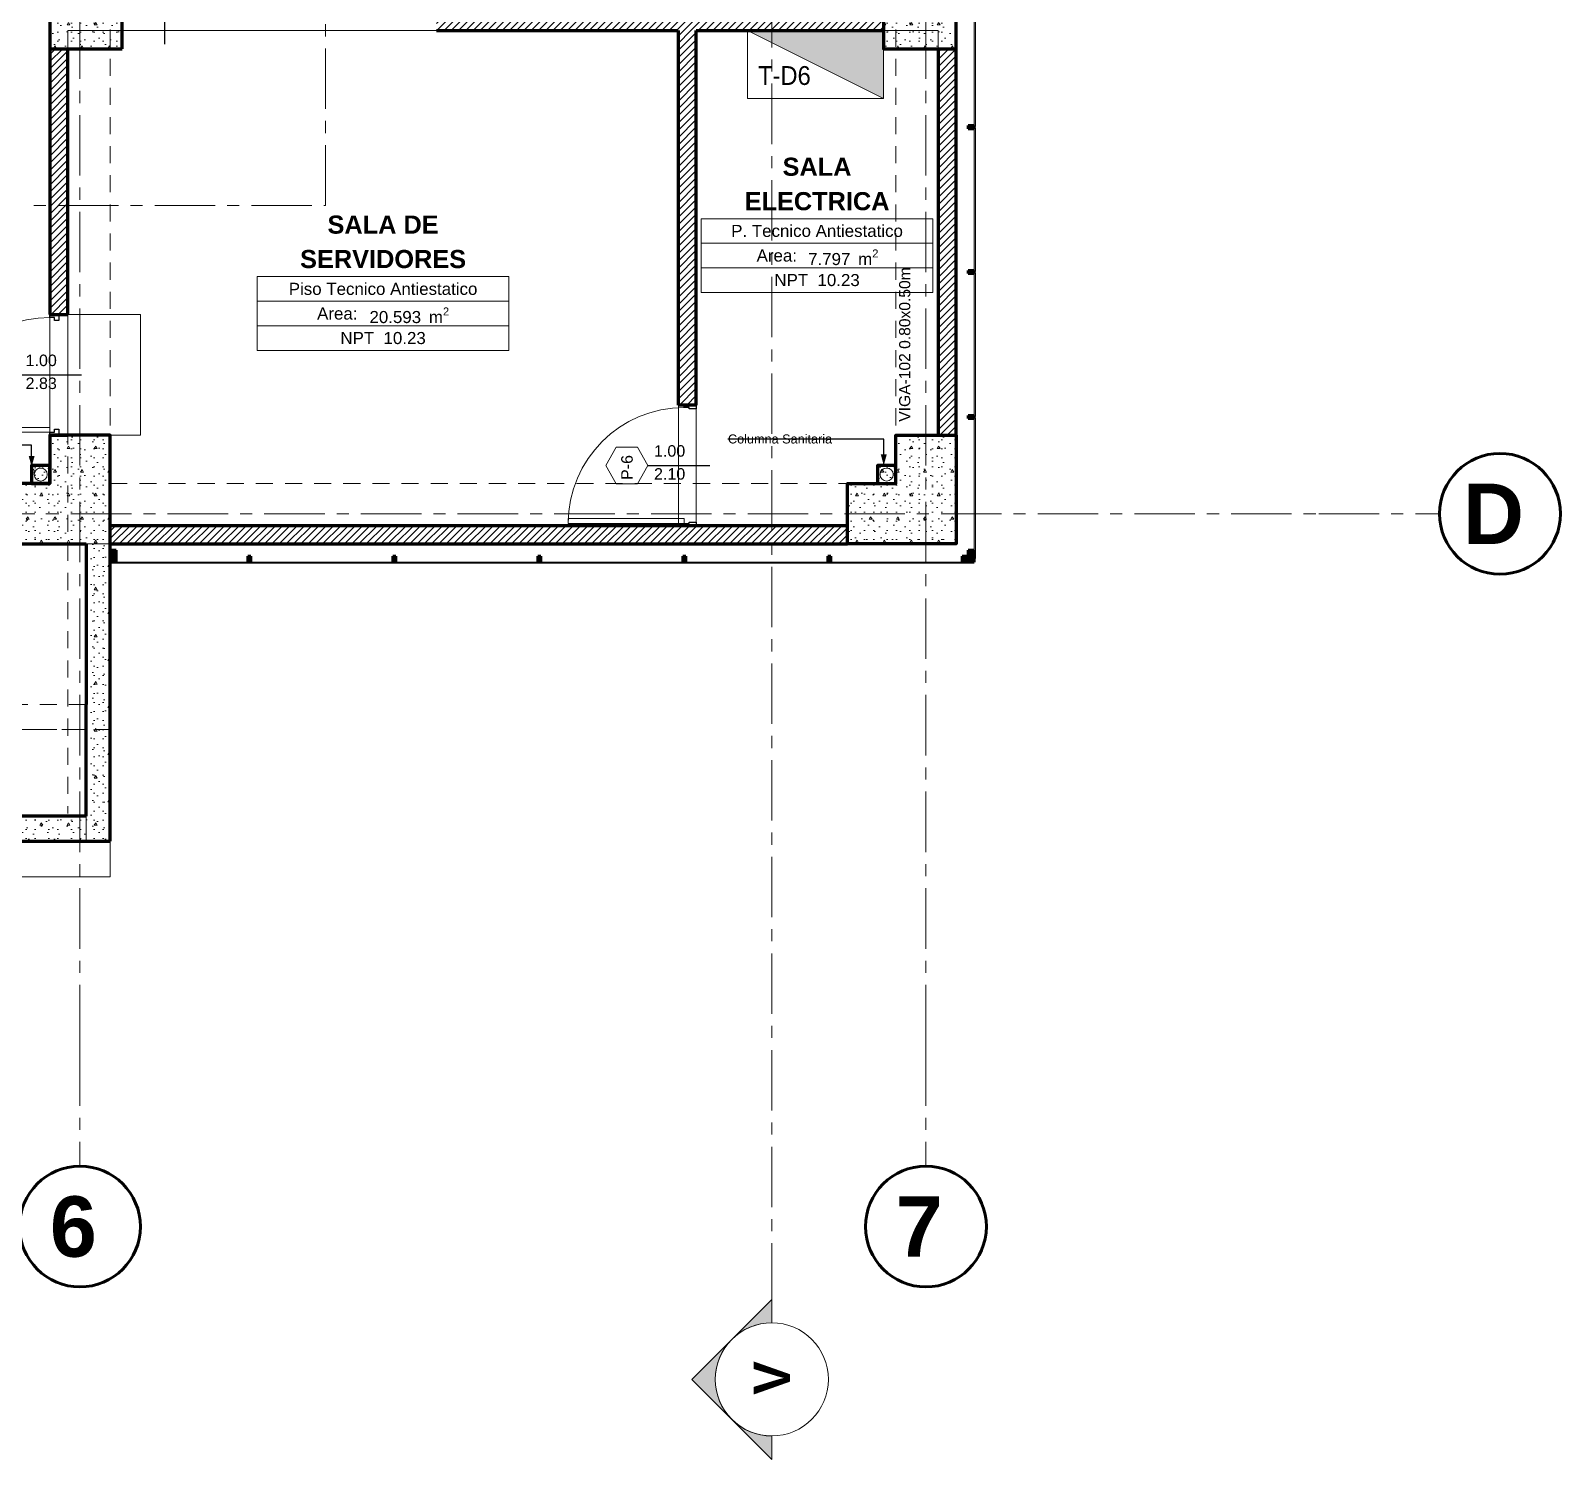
# Model space of a CAD drawing. Header units: inches. Extents: x -38 to 5698, y -33 to 92.
# Drawn here: x 228.91 to 241.57, y -0.38 to 11.45 of the extents above; entities that cross this region are included whole.
import ezdxf

# ---------------------------------------------------------------- set-up
doc = ezdxf.new("R2010")
doc.units = ezdxf.units.IN
doc.header["$MEASUREMENT"] = 0
doc.set_wipeout_variables(frame=1)
for name, pattern in [('Hidden Line', [0.195611, 0.141111, -0.0545]), ('Línea Oculta', [0.195611, 0.141111, -0.0545]), ('Punto & Raya', [0.65, 0.5, -0.075, 0, -0.075]), ('Rayas', [0.282222, 0.141111, -0.141111]), ('Wipeout_Contour', [1, 0, -1])]:
    doc.linetypes.add(name, pattern=pattern)
for name, color, linetype in [('02 _ ARQ _ ALB _ Ejes Generales', 7, 'Continuous'), ('02 _ ARQ _ ZON _ Espacio.3D', 7, 'Continuous'), ('08 _ STR _ EXT _ 06 Columnas', 7, 'Continuous'), ('08 _ STR _ EXT _ 07 Losa Aligerada', 7, 'Continuous'), ('08 _ STR _ EXT _ 08 Placas Inclinadas', 7, 'Continuous'), ('08 _ STR _ EXT _ 09 Vigas', 7, 'Continuous'), ('Acabado - Muros', 7, 'Continuous'), ('Dibujo 2D - General', 7, 'Continuous'), ('Estructura - 04 MURO', 253, 'Continuous'), ('Estructura - Carga', 7, 'Continuous'), ('Marcador - Secciones', 251, 'Continuous'), ('MEP - HVAC', 7, 'Continuous'), ('Notas - Etiquetas', 251, 'Continuous')]:
    doc.layers.add(name, color=color, linetype=linetype)
doc.layers.add('sub tablero de distribucion', color=184, linetype='Continuous', lineweight=9)
doc.layers.add('textos', color=7, linetype='Continuous', lineweight=5)
doc.styles.add('Estilo_Generado_1', font='swisseb.ttf')
doc.styles.add('Estilo_Generado_4', font='swisse.ttf')
doc.styles.add('Estilo_Generado_7', font='swisse.ttf')
doc.styles.add('SWISS', font='swisse.ttf')
doc.dimstyles.new('Estilo_Generado__8', dxfattribs={"dimtxt": 0.18, "dimasz": 0.0912, "dimexe": 0.18, "dimexo": 0.0625, "dimgap": 0, "dimtad": 0, "dimtih": 1, "dimtoh": 1, "dimdec": 4, "dimzin": 0, "dimdsep": 46, "dimcen": 0.09, "dimadec": 0, "dimazin": 0, "dimtfac": 1, "dimtdec": 4, "dimtmove": 0, "dimatfit": 3, "dimldrblk": 'ARROWHEAD_5', "dimfxl": 1, "dimtolj": 1, "dimtzin": 0, "dimarcsym": 0})
pattern_1 = [(0, (185.00002, 3e-09), (0, 0.3897114), [0.024375, -0.200625]), (0, (185.11252, 0.19486), (0, 0.3897114), [0.024375, -0.200625]), (60, (185.00002, 3e-09), (-0.3375, 0.1948557), [0.024375, -0.200625]), (60, (185.22502, 3e-09), (-0.3375, 0.1948557), [0.024375, -0.200625]), (120, (185.0244, 3e-09), (0.3375, 0.1948557), [0.024375, -0.200625]), (120, (185.2494, 3e-09), (0.3375, 0.1948557), [0.024375, -0.200625]), (0, (185.00002, 0.0375), (0, 0.075), [0, -0.075, 0, -0.1125]), (45, (185.03752, 0.0375), (-0.05303301, 0.05303301), [0, -0.05625, 0, -0.09375])]
pattern_2 = [(45, (185.000023, 3e-09), (-0.030052038, 0.030052038), [])]
pattern_3 = [(0, (185.00002, 3e-09), (0, 0.3117692), [0.03, -0.15]), (0, (185.09002, 0.1559), (0, 0.3117692), [0.03, -0.15]), (60, (185.00002, 3e-09), (-0.27, 0.1558846), [0.03, -0.15]), (60, (185.18002, 3e-09), (-0.27, 0.1558846), [0.03, -0.15]), (120, (185.03002, 3e-09), (0.27, 0.1558846), [0.03, -0.15]), (120, (185.21002, 3e-09), (0.27, 0.1558846), [0.03, -0.15]), (0, (185.000023, 0.03), (0, 0.06), [0, -0.06, 0, -0.09]), (45, (185.030023, 0.03), (-0.04242641, 0.04242641), [0, -0.045, 0, -0.075])]

# ---------------------------------------------------------------- blocks, each defined once
blk = doc.blocks.new('ARROWHEAD_5')
at = {"linetype": 'Continuous', "lineweight": 0}
blk.add_hatch(color=0, dxfattribs=at).paths.add_polyline_path([(-1, 0.2679), (0, 0), (-1, -0.2679)])
at = {"color": 0, "linetype": 'Continuous', "lineweight": 0}
blk.add_line((0, 0), (-1, 0), dxfattribs=at)
blk = doc.blocks.new('TD')
blk.add_hatch(color=256).paths.add_polyline_path([(-0.65, 0.35), (-0.65, 0.05), (-0.05, 0.05)])
blk.add_line((-0.65, 0.35), (-0.05, 0.05))
blk.add_lwpolyline([(-0.65, 0.05), (-0.05, 0.05), (-0.05, 0.35), (-0.65, 0.35)], close=True)

msp = doc.modelspace()

# ---------------------------------------------------------------- hatches: boundary and pattern name
at = {"layer": '08 _ STR _ EXT _ 08 Placas Inclinadas', "linetype": 'Continuous', "lineweight": 9}
h = msp.add_hatch(dxfattribs=at)
h.set_pattern_fill('HORMIGÓN_EN_MASA_0002', style=0, pattern_type=2)
h.set_pattern_definition(pattern_1)
h.paths.add_polyline_path([(229.37, 5.871), (229.5, 4.946), (229.57, 4.946), (229.57, 7.2), (229.37, 7.2)])
h = msp.add_hatch(dxfattribs=at)
h.set_pattern_fill('HORMIGÓN_EN_MASA_0002', style=0, pattern_type=2)
h.set_pattern_definition(pattern_1)
h.paths.add_polyline_path([(229.399, 5.664), (229.37, 5.871), (229.37, 5.664)])
h = msp.add_hatch(dxfattribs=at)
h.set_pattern_fill('HORMIGÓN_EN_MASA_0002', style=0, pattern_type=2)
h.set_pattern_definition(pattern_1)
h.paths.add_polyline_path([(229.37, 4.946), (229.5, 4.946), (229.399, 5.664), (229.37, 5.664)])
at = {"layer": 'Acabado - Muros', "linetype": 'Continuous', "lineweight": 9}
for points in [[(236.73, 10.655), (236.73, 11.57), (236.72, 11.57), (236.72, 10.655)], [(236.73, 9.455), (236.73, 10.645), (236.72, 10.645), (236.72, 9.455)], [(236.73, 8.255), (236.73, 9.445), (236.72, 9.445), (236.72, 8.255)], [(236.73, 7.08), (236.73, 8.245), (236.72, 8.245), (236.72, 7.08)], [(229.6, 7.04), (230.715, 7.04), (230.715, 7.05), (229.6, 7.05)], [(230.725, 7.04), (231.915, 7.04), (231.915, 7.05), (230.725, 7.05)], [(231.925, 7.04), (233.115, 7.04), (233.115, 7.05), (231.925, 7.05)], [(233.125, 7.04), (234.315, 7.04), (234.315, 7.05), (233.125, 7.05)], [(234.325, 7.04), (235.515, 7.04), (235.515, 7.05), (234.325, 7.05)], [(235.525, 7.04), (236.69, 7.04), (236.69, 7.05), (235.525, 7.05)]]:
    msp.add_hatch(color=250, dxfattribs=at).paths.add_polyline_path(points)
at = {"layer": 'Acabado - Muros', "linetype": 'Continuous', "lineweight": 0}
for points in [[(236.67, 10.638), (236.72, 10.638), (236.72, 10.663), (236.67, 10.663)], [(236.67, 9.438), (236.72, 9.438), (236.72, 9.463), (236.67, 9.463)], [(236.67, 8.238), (236.72, 8.238), (236.72, 8.263), (236.67, 8.263)], [(229.62, 7.15), (229.57, 7.15), (229.57, 7.05), (229.62, 7.05)], [(230.708, 7.1), (230.708, 7.05), (230.733, 7.05), (230.733, 7.1)], [(231.908, 7.1), (231.908, 7.05), (231.933, 7.05), (231.933, 7.1)], [(233.108, 7.1), (233.108, 7.05), (233.133, 7.05), (233.133, 7.1)], [(234.308, 7.1), (234.308, 7.05), (234.333, 7.05), (234.333, 7.1)], [(235.508, 7.1), (235.508, 7.05), (235.533, 7.05), (235.533, 7.1)], [(236.62, 7.1), (236.62, 7.05), (236.72, 7.05), (236.72, 7.1)], [(236.67, 7.15), (236.67, 7.05), (236.72, 7.05), (236.72, 7.15)]]:
    msp.add_hatch(color=254, dxfattribs=at).paths.add_polyline_path(points)
at = {"layer": 'Estructura - Carga', "linetype": 'Continuous', "lineweight": 13}
h = msp.add_hatch(dxfattribs=at)
h.set_pattern_fill('HORMIGÓN_ARMADO_0002', color=251, style=0, pattern_type=2)
h.set_pattern_definition(pattern_3)
h.paths.add_polyline_path([(228.92, 7.7), (229.07, 7.7), (229.07, 7.85), (228.92, 7.85)])
h = msp.add_hatch(dxfattribs=at)
h.set_pattern_fill('HORMIGÓN_ARMADO_0002', color=251, style=0, pattern_type=2)
h.set_pattern_definition(pattern_3)
h.paths.add_polyline_path([(235.92, 7.7), (236.07, 7.7), (236.07, 7.85), (235.92, 7.85)])
at = {"layer": 'Marcador - Secciones', "linetype": 'Continuous', "lineweight": 13}
for points in [[(235.045, 0.947), (234.714, 0.616, -0.198912), (235.045, 0.753)], [(234.714, -0.047, -0.414214), (234.714, 0.616), (234.383, 0.285)], [(235.045, -0.378), (235.045, -0.184, -0.198912), (234.714, -0.047)]]:
    msp.add_hatch(color=7, dxfattribs=at).paths.add_polyline_path(points)

# ---------------------------------------------------------------- linework, layer by layer
at = {"layer": '02 _ ARQ _ ALB _ Ejes Generales', "color": 252, "linetype": 'Punto & Raya', "lineweight": 13}
for p, q in [((236.32, 3.05), (236.32, 44.9)), ((190.845, 7.45), (239.57, 7.45)), ((239.57, 7.45), (240.57, 7.45)), ((229.32, 3.05), (229.32, 2.05)), ((236.32, 3.05), (236.32, 2.05))]:
    msp.add_line(p, q, dxfattribs=at)
at = {"layer": '02 _ ARQ _ ALB _ Ejes Generales', "color": 7, "linetype": 'Continuous', "lineweight": 60}
for centre in [(241.07, 7.45), (229.32, 1.55), (236.32, 1.55)]:
    msp.add_circle(centre, 0.5, dxfattribs=at)
at = {"layer": '02 _ ARQ _ ZON _ Espacio.3D', "color": 252, "linetype": 'Continuous', "lineweight": 13}
for p, q in [((236.377, 9.893), (234.46, 9.893)), ((234.46, 9.893), (234.46, 9.283)), ((234.46, 9.893), (236.377, 9.893)), ((234.46, 9.69), (234.46, 9.893)), ((236.377, 9.283), (236.377, 9.893)), ((236.377, 9.893), (236.377, 9.69)), ((236.377, 9.69), (234.46, 9.69)), ((234.46, 9.69), (236.377, 9.69)), ((234.46, 9.486), (234.46, 9.69)), ((236.377, 9.69), (236.377, 9.486)), ((232.868, 9.414), (230.787, 9.414)), ((230.787, 9.414), (230.787, 8.803)), ((230.787, 9.414), (232.868, 9.414)), ((230.787, 9.21), (230.787, 9.414)), ((232.868, 8.803), (232.868, 9.414)), ((232.868, 9.414), (232.868, 9.21)), ((236.377, 9.486), (234.46, 9.486)), ((234.46, 9.486), (236.377, 9.486)), ((234.46, 9.283), (234.46, 9.486)), ((236.377, 9.486), (236.377, 9.283)), ((234.46, 9.283), (236.377, 9.283)), ((236.377, 9.283), (234.46, 9.283)), ((232.868, 9.21), (230.787, 9.21)), ((230.787, 9.21), (232.868, 9.21)), ((230.787, 9.006), (230.787, 9.21)), ((232.868, 9.21), (232.868, 9.006)), ((232.868, 9.006), (230.787, 9.006)), ((230.787, 9.006), (232.868, 9.006)), ((230.787, 8.803), (230.787, 9.006)), ((232.868, 9.006), (232.868, 8.803)), ((230.787, 8.803), (232.868, 8.803)), ((232.868, 8.803), (230.787, 8.803))]:
    msp.add_line(p, q, dxfattribs=at)
at = {"layer": '02 _ ARQ _ ZON _ Espacio.3D', "color": 254, "linetype": 'Continuous', "lineweight": 0, "flags": 128}
for points in [[(228.67, 7.7), (229.07, 7.7), (229.07, 16.9), (228.27, 16.9)], [(228.37, 4.946), (229.37, 4.946), (229.37, 7.2), (228.67, 7.2)]]:
    msp.add_lwpolyline(points, dxfattribs=at)
for points in [[(229.22, 11.45), (229.22, 8.1), (229.57, 8.1), (229.57, 7.35), (234.42, 7.35), (234.42, 8.35), (234.27, 8.35), (234.27, 11.45)], [(234.42, 11.45), (234.42, 7.35), (235.67, 7.35), (235.67, 7.7), (236.07, 7.7), (236.07, 8.1), (236.42, 8.1), (236.42, 11.45)]]:
    msp.add_lwpolyline(points, close=True, dxfattribs=at)
at = {"layer": '08 _ STR _ EXT _ 07 Losa Aligerada', "color": 7, "linetype": 'Rayas', "lineweight": 18, "flags": 128}
msp.add_lwpolyline([(193.22, 11.97, 1.049431), (198.794, 6.3), (209.6, 6.3), (209.6, 6.2), (214.798, 6.2), (214.798, 7.2), (222.07, 7.2), (222.07, 5.664), (223.27, 5.664), (223.27, 4.2), (228.37, 4.2), (228.37, 5.664), (229.57, 5.664), (229.57, 7.2), (236.57, 7.2), (236.57, 15), (236.57, 15.15), (236.57, 15.15), (236.57, 15.8), (236.57, 15.8), (236.57, 18.1), (236.57, 20.35), (234.07, 20.35), (231.67, 20.35), (231.67, 22.35), (231.67, 22.6), (231.67, 24.5), (231.67, 24.75), (231.67, 26.75), (236.57, 26.75), (236.57, 29.7), (236.57, 35.2), (236.57, 39.9), (228.67, 39.9), (223.553, 39.9), (223.553, 40.9), (218.932, 40.9), (218.932, 39.9), (208.37, 39.9), (208.37, 41.435), (207.42, 41.435), (207.42, 42.9), (202.22, 42.9), (202.22, 41.435), (201.27, 41.435), (201.27, 39.9), (196.27, 39.9), (196.27, 41.1), (192.87, 41.1), (192.87, 37.7), (194.07, 37.7), (194.07, 33.9), (193.17, 33.9), (193.17, 21.266), (193.22, 21.266)], format="xyb", close=True, dxfattribs=at)
at = {"layer": '08 _ STR _ EXT _ 07 Losa Aligerada', "color": 7, "linetype": 'Continuous', "lineweight": 18, "flags": 128}
msp.add_lwpolyline([(228.37, 4.445), (229.37, 4.445), (229.37, 7.2), (236.57, 7.2), (236.57, 15), (236.57, 15.15), (236.57, 15.15), (236.57, 15.8), (236.57, 15.8), (236.57, 18.1), (236.57, 20.35), (234.07, 20.35), (231.67, 20.35), (231.67, 22.35), (231.67, 22.6), (231.67, 24.5), (231.67, 24.75), (231.67, 26.75), (236.07, 26.75), (236.57, 26.75), (236.57, 39.9)], dxfattribs=at)
for points in [[(229.57, 7.35), (234.272, 7.35), (234.272, 11.45), (229.22, 11.45), (229.22, 9.1), (229.82, 9.1), (229.82, 8.1), (229.57, 8.1)], [(234.42, 11.45), (234.42, 7.35), (235.67, 7.35), (235.67, 7.7), (236.07, 7.7), (236.07, 8.1), (236.42, 8.1), (236.42, 11.3), (235.97, 11.3), (235.97, 11.45)]]:
    msp.add_lwpolyline(points, close=True, dxfattribs=at)
at = {"layer": '08 _ STR _ EXT _ 08 Placas Inclinadas', "color": 7, "linetype": 'Continuous', "lineweight": 80}
for p, q in [((229.37, 5.664), (229.37, 5.871)), ((229.37, 5.664), (229.37, 5.871)), ((229.37, 4.946), (229.37, 5.664)), ((229.37, 4.946), (229.37, 5.664)), ((229.37, 4.946), (228.37, 4.946))]:
    msp.add_line(p, q, dxfattribs=at)
at = {"layer": '08 _ STR _ EXT _ 08 Placas Inclinadas', "color": 251, "linetype": 'Línea Oculta', "lineweight": 13}
msp.add_line((229.37, 5.664), (228.37, 5.664), dxfattribs=at)
at = {"layer": '08 _ STR _ EXT _ 08 Placas Inclinadas', "color": 7, "linetype": 'Continuous', "lineweight": 80, "flags": 128}
for points in [[(229.37, 7.2), (229.37, 5.871)], [(229.57, 4.946), (229.57, 7.2)]]:
    msp.add_lwpolyline(points, dxfattribs=at)
at = {"layer": '08 _ STR _ EXT _ 08 Placas Inclinadas', "color": 251, "linetype": 'Línea Oculta', "lineweight": 13, "flags": 128}
msp.add_lwpolyline([(229.37, 5.871), (228.37, 5.871)], dxfattribs=at)
at = {"layer": '08 _ STR _ EXT _ 09 Vigas', "color": 251, "linetype": 'Hidden Line', "lineweight": 13}
for p, q in [((229.57, 7.7), (229.57, 16.9)), ((236.07, 7.7), (236.07, 16.9)), ((222.57, 7.7), (229.07, 7.7)), ((229.57, 7.7), (236.07, 7.7))]:
    msp.add_line(p, q, dxfattribs=at)
at = {"layer": 'Acabado - Muros', "color": 7, "linetype": 'Continuous', "lineweight": 60}
for p, q in [((236.67, 10.663), (236.67, 10.638)), ((236.72, 10.663), (236.67, 10.663)), ((236.72, 10.638), (236.67, 10.638)), ((236.72, 10.663), (236.72, 10.638)), ((236.67, 9.463), (236.67, 9.438)), ((236.72, 9.463), (236.67, 9.463)), ((236.72, 9.438), (236.67, 9.438)), ((236.72, 9.463), (236.72, 9.438)), ((236.67, 8.263), (236.67, 8.238)), ((236.72, 8.263), (236.67, 8.263)), ((236.72, 8.238), (236.67, 8.238)), ((236.72, 8.263), (236.72, 8.238)), ((229.57, 7.15), (229.57, 7.05)), ((229.62, 7.15), (229.57, 7.15)), ((229.62, 7.15), (229.62, 7.05)), ((230.708, 7.1), (230.708, 7.05)), ((230.733, 7.1), (230.708, 7.1)), ((230.733, 7.1), (230.733, 7.05)), ((231.908, 7.1), (231.908, 7.05)), ((231.933, 7.1), (231.908, 7.1)), ((231.933, 7.1), (231.933, 7.05)), ((233.108, 7.1), (233.108, 7.05)), ((233.133, 7.1), (233.108, 7.1)), ((233.133, 7.1), (233.133, 7.05)), ((234.333, 7.1), (234.308, 7.1)), ((234.308, 7.1), (234.308, 7.05)), ((234.333, 7.1), (234.333, 7.05)), ((235.508, 7.1), (235.508, 7.05)), ((235.533, 7.1), (235.508, 7.1)), ((235.533, 7.1), (235.533, 7.05)), ((236.62, 7.1), (236.62, 7.05)), ((236.72, 7.1), (236.62, 7.1)), ((236.67, 7.15), (236.67, 7.05)), ((236.72, 7.15), (236.67, 7.15)), ((236.72, 7.15), (236.72, 7.05)), ((236.72, 7.1), (236.72, 7.05)), ((229.62, 7.05), (229.57, 7.05)), ((230.733, 7.05), (230.708, 7.05)), ((231.933, 7.05), (231.908, 7.05)), ((233.133, 7.05), (233.108, 7.05)), ((234.333, 7.05), (234.308, 7.05)), ((235.533, 7.05), (235.508, 7.05)), ((236.72, 7.05), (236.62, 7.05)), ((236.72, 7.05), (236.67, 7.05))]:
    msp.add_line(p, q, dxfattribs=at)
at = {"layer": 'Acabado - Muros', "color": 7, "linetype": 'Continuous', "lineweight": 13, "flags": 128}
for points in [[(236.73, 10.655), (236.72, 10.655), (236.72, 11.57), (236.73, 11.57)], [(236.73, 9.455), (236.72, 9.455), (236.72, 10.645), (236.73, 10.645)], [(236.73, 8.255), (236.72, 8.255), (236.72, 9.445), (236.73, 9.445)], [(236.73, 7.08), (236.72, 7.08), (236.72, 8.245), (236.73, 8.245)], [(229.6, 7.04), (229.6, 7.05), (230.715, 7.05), (230.715, 7.04)], [(230.725, 7.04), (230.725, 7.05), (231.915, 7.05), (231.915, 7.04)], [(231.925, 7.04), (231.925, 7.05), (233.115, 7.05), (233.115, 7.04)], [(233.125, 7.04), (233.125, 7.05), (234.315, 7.05), (234.315, 7.04)], [(234.325, 7.04), (234.325, 7.05), (235.515, 7.05), (235.515, 7.04)], [(235.525, 7.04), (235.525, 7.05), (236.69, 7.05), (236.69, 7.04)]]:
    msp.add_lwpolyline(points, close=True, dxfattribs=at)
at = {"layer": 'Estructura - 04 MURO', "color": 152, "linetype": 'Continuous', "lineweight": 25}
for p, q in [((230.02, 11.95), (230.02, 11.338)), ((228.82, 8.6), (229.333, 8.6)), ((234.02, 7.85), (234.533, 7.85))]:
    msp.add_line(p, q, dxfattribs=at)
at = {"layer": 'Estructura - 04 MURO', "color": 165, "linetype": 'Continuous', "lineweight": 15}
for p, q in [((229.07, 8.165), (228.12, 8.165)), ((228.12, 8.125), (229.07, 8.125)), ((229.07, 8.125), (229.07, 8.165))]:
    msp.add_line(p, q, dxfattribs=at)
at = {"layer": 'Estructura - 04 MURO', "color": 165, "linetype": 'Continuous', "lineweight": 25}
for p, q in [((229.07, 8.1), (229.07, 8.125)), ((229.07, 8.125), (229.11, 8.125)), ((229.11, 8.125), (229.11, 8.15)), ((229.11, 8.15), (229.145, 8.15)), ((229.145, 8.15), (229.145, 8.1)), ((229.145, 8.1), (229.07, 8.1))]:
    msp.add_line(p, q, dxfattribs=at)
at = {"layer": 'Estructura - 04 MURO', "color": 7, "linetype": 'Continuous', "lineweight": 80}
for p, q in [((229.07, 8.1), (229.145, 8.1)), ((229.07, 8.1), (229.145, 8.1)), ((229.07, 8.1), (229.145, 8.1)), ((229.145, 8.1), (229.22, 8.1)), ((229.145, 8.1), (229.22, 8.1))]:
    msp.add_line(p, q, dxfattribs=at)
at = {"layer": 'Estructura - 04 MURO', "color": 251, "linetype": 'Continuous', "lineweight": 13, "flags": 128}
msp.add_lwpolyline([(233.67, 7.85), (233.758, 7.698), (233.933, 7.698), (234.02, 7.85), (233.933, 8.002), (233.758, 8.002)], close=True, dxfattribs=at)
at = {"layer": 'Estructura - Carga', "color": 7, "linetype": 'Continuous', "lineweight": 80, "flags": 128}
for points in [[(228.92, 7.7), (229.07, 7.7), (229.07, 7.85), (228.92, 7.85)], [(235.92, 7.7), (236.07, 7.7), (236.07, 7.85), (235.92, 7.85)]]:
    msp.add_lwpolyline(points, close=True, dxfattribs=at)
at = {"layer": 'Marcador - Secciones', "color": 251, "linetype": 'Punto & Raya', "lineweight": 13}
msp.add_line((231.351, 10.002), (231.351, 17.493), dxfattribs=at)
at = {"layer": 'Marcador - Secciones', "color": 7, "linetype": 'Continuous', "lineweight": 13, "flags": 128}
for points in [[(235.045, 0.947), (235.045, 0.753, 0.198912), (234.714, 0.616)], [(234.714, -0.047, -0.414214), (234.714, 0.616), (234.383, 0.285)], [(235.045, -0.378), (235.045, -0.184, -0.198912), (234.714, -0.047)]]:
    msp.add_lwpolyline(points, format="xyb", close=True, dxfattribs=at)
at = {"layer": 'Marcador - Secciones', "color": 7, "linetype": 'Continuous', "lineweight": 13}
msp.add_circle((235.045, 0.285), 0.468, dxfattribs=at)
at = {"layer": 'MEP - HVAC', "color": 7, "linetype": 'Continuous', "lineweight": 13, "flags": 128}
for points in [[(228.995, 7.721, -1), (228.995, 7.829, -1)], [(235.995, 7.721, -1), (235.995, 7.829, -1)]]:
    msp.add_lwpolyline(points, format="xyb", close=True, dxfattribs=at)

# ---------------------------------------------------------------- texts
at = {"layer": '02 _ ARQ _ ALB _ Ejes Generales', "color": 7, "lineweight": 30, "char_height": 0.5, "attachment_point": 1, "style": 'Estilo_Generado_1'}
for s, insert in [('\\A1;{\\pql;\\pt0;\\fSwis721 Ex BT|b1|i0|c0|p34;D}', (240.764, 7.7)), ('\\A1;{\\pql;\\pt0;\\fSwis721 Ex BT|b1|i0|c0|p34;6}', (229.071, 1.8)), ('\\A1;{\\pql;\\pt0;\\fSwis721 Ex BT|b1|i0|c0|p34;7}', (236.071, 1.8))]:
    msp.add_mtext(s, dxfattribs=dict(at, insert=insert))
at = {"layer": '02 _ ARQ _ ZON _ Espacio.3D', "color": 252, "lineweight": 25, "attachment_point": 2}
for s, insert, char_height, style in [('\\A1;{\\pqc;\\pt0;\\fSwis721 Ex BT|b1|i0|c0|p34;SALA}', (235.419, 10.398), 0.15, 'Estilo_Generado_1'), ('\\A1;{\\pqc;\\pt0;\\fSwis721 Ex BT|b1|i0|c0|p34;ELECTRICA}', (235.419, 10.113), 0.15, 'Estilo_Generado_1'), ('\\A1;{\\pqc;\\pt0;\\fSwis721 Ex BT|b1|i0|c0|p34;SALA DE}', (231.828, 9.919), 0.15, 'Estilo_Generado_1'), ('\\A1;{\\pqc;\\pt0;\\fSwis721 Ex BT|b0|i0|c238|p34;P. Tecnico Antiestatico}', (235.419, 9.842), 0.1, 'Estilo_Generado_7'), ('\\A1;{\\pqc;\\pt0;\\fSwis721 Ex BT|b1|i0|c0|p34;SERVIDORES}', (231.828, 9.634), 0.15, 'Estilo_Generado_1'), ('\\A1;{\\pqc;\\pt0;\\fSwis721 Ex BT|b0|i0|c238|p34;Area: }', (235.086, 9.638), 0.1, 'Estilo_Generado_7'), ('\\A1;{\\pqc;\\pt0,0.3;\\fSwis721 Ex BT|b0|i0|c238|p34;7.797\\fSwis721 Ex BT|b0|i0|c238|p34;\\A1{\\H.66x;\\S^  ;}\\fSwis721 Ex BT|b0|i0|c238|p34; m\\fSwis721 Ex BT|b0|i0|c238|p34;\\A1{\\H.66x;\\S2^  ;}}', (235.636, 9.638), 0.1, 'Estilo_Generado_7'), ('\\A1;{\\pqc;\\pt0;\\fSwis721 Ex BT|b0|i0|c238|p34;NPT  10.23}', (235.419, 9.435), 0.1, 'Estilo_Generado_7'), ('\\A1;{\\pqc;\\pt0;\\fSwis721 Ex BT|b0|i0|c238|p34;Piso Tecnico Antiestatico}', (231.828, 9.362), 0.1, 'Estilo_Generado_7'), ('\\A1;{\\pqc;\\pt0;\\fSwis721 Ex BT|b0|i0|c238|p34;Area: }', (231.449, 9.158), 0.1, 'Estilo_Generado_7'), ('\\A1;{\\pqc;\\pt0,0.3;\\fSwis721 Ex BT|b0|i0|c238|p34;20.593\\fSwis721 Ex BT|b0|i0|c238|p34;\\A1{\\H.66x;\\S^  ;}\\fSwis721 Ex BT|b0|i0|c238|p34; m\\fSwis721 Ex BT|b0|i0|c238|p34;\\A1{\\H.66x;\\S2^  ;}}', (232.045, 9.158), 0.1, 'Estilo_Generado_7'), ('\\A1;{\\pqc;\\pt0;\\fSwis721 Ex BT|b0|i0|c238|p34;NPT  10.23}', (231.828, 8.955), 0.1, 'Estilo_Generado_7')]:
    msp.add_mtext(s, dxfattribs=dict(at, insert=insert, char_height=char_height, style=style))
at = {"layer": 'Estructura - 04 MURO', "color": 251, "lineweight": 25, "char_height": 0.095, "attachment_point": 7, "style": 'Estilo_Generado_4'}
for s, insert in [('\\A1;{\\pql;\\pt0;\\fSwis721 Ex BT|b0|i0|c0|p34;1.00\\fSwis721 Ex BT|b0|i0|c0|p34;\\A1{\\H.66x;\\S^  ;}\\fSwis721 Ex BT|b0|i0|c0|p34;\\fSwis721 Ex BT|b0|i0|c0|p34;}', (228.87, 8.645)), ('\\A1;{\\pql;\\pt0;\\fSwis721 Ex BT|b0|i0|c0|p34;2.83\\fSwis721 Ex BT|b0|i0|c0|p34;\\A1{\\H.66x;\\S^  ;}\\fSwis721 Ex BT|b0|i0|c0|p34;\\fSwis721 Ex BT|b0|i0|c0|p34;}', (228.87, 8.455)), ('\\A1;{\\pql;\\pt0;\\fSwis721 Ex BT|b0|i0|c0|p34;1.00\\fSwis721 Ex BT|b0|i0|c0|p34;\\A1{\\H.66x;\\S^  ;}\\fSwis721 Ex BT|b0|i0|c0|p34;\\fSwis721 Ex BT|b0|i0|c0|p34;}', (234.07, 7.895)), ('\\A1;{\\pql;\\pt0;\\fSwis721 Ex BT|b0|i0|c0|p34;2.10\\fSwis721 Ex BT|b0|i0|c0|p34;\\A1{\\H.66x;\\S^  ;}\\fSwis721 Ex BT|b0|i0|c0|p34;\\fSwis721 Ex BT|b0|i0|c0|p34;}', (234.07, 7.705))]:
    msp.add_mtext(s, dxfattribs=dict(at, insert=insert))
at = {"layer": 'Estructura - 04 MURO', "color": 251, "lineweight": 25, "insert": (233.895, 7.73), "char_height": 0.095, "attachment_point": 7, "rotation": 90, "style": 'Estilo_Generado_4'}
msp.add_mtext('\\A1;{\\pql;\\pt0;\\fSwis721 Ex BT|b0|i0|c0|p34;P-6\\fSwis721 Ex BT|b0|i0|c0|p34;\\fSwis721 Ex BT|b0|i0|c0|p34;\\fSwis721 Ex BT|b0|i0|c0|p34;}', dxfattribs=at)
at = {"layer": 'Marcador - Secciones', "color": 5, "lineweight": 25, "insert": (235.195, 0.436), "char_height": 0.3, "attachment_point": 9, "rotation": 90, "style": 'Estilo_Generado_1'}
msp.add_mtext('\\A1;{\\pqr;\\pt0;\\fSwis721 Ex BT|b1|i0|c0|p34;V}', dxfattribs=at)
at = {"layer": 'Notas - Etiquetas', "color": 8, "linetype": 'Continuous', "lineweight": 13, "insert": (236.098, 8.212), "char_height": 0.0925, "attachment_point": 1, "rotation": 90, "style": 'Estilo_Generado_4'}
msp.add_mtext('\\A1;{\\pql;\\fSwis721 Ex BT|b0|i0|c0|p34;VIGA-102\\fSwis721 Ex BT|b0|i0|c0|p34; \\fSwis721 Ex BT|b0|i0|c0|p34;0.80\\fSwis721 Ex BT|b0|i0|c0|p34;x\\fSwis721 Ex BT|b0|i0|c0|p34;0.50\\fSwis721 Ex BT|b0|i0|c0|p34;m}', dxfattribs=at)
at = {"layer": 'Notas - Etiquetas', "color": 8, "linetype": 'Continuous', "lineweight": 35, "insert": (234.682, 8.069), "char_height": 0.075, "attachment_point": 4, "style": 'Estilo_Generado_4'}
msp.add_mtext('\\A1;{\\pql;\\fSwis721 Ex BT|b0|i0|c0|p34;Columna Sanitaria}', dxfattribs=at)
at = {"layer": 'textos', "style": 'SWISS', "width": 0.9}
msp.add_text('T-D6', height=0.156, rotation=360, dxfattribs=at).set_placement((234.931, 11))

# ---------------------------------------------------------------- leaders
at = {"layer": 'Notas - Etiquetas', "color": 8, "linetype": 'Continuous', "lineweight": 13, "annotation_type": 0, "has_hookline": 1, "hookline_direction": 1, "text_width": 1.017}
for points in [[(228.92, 7.838), (228.92, 8.019), (227.716, 8.019)], [(235.971, 7.85), (235.971, 8.069), (234.682, 8.069)]]:
    msp.add_leader(points, dimstyle='Estilo_Generado__8', dxfattribs=at)

# ---------------------------------------------------------------- next in the draw order: wipeouts: each hides what was drawn before it
at = {"color": 254, "linetype": 'Wipeout_Contour', "lineweight": 0, "ltscale": 4957.543889}
msp.add_wipeout([(229.57, 4.739), (229.529, 4.739), (229.57, 4.445)], dxfattribs=at).dxf.layer = '08 _ STR _ EXT _ 08 Placas Inclinadas'
at = {"color": 254, "linetype": 'Wipeout_Contour', "lineweight": 0, "ltscale": 6629.114086}
msp.add_wipeout([(232.27, 11.7), (232.27, 11.45), (235.97, 11.45), (235.97, 11.7)], dxfattribs=at).dxf.layer = 'Estructura - 04 MURO'
at = {"color": 254, "linetype": 'Wipeout_Contour', "lineweight": 0, "ltscale": 6609.179803}
msp.add_wipeout([(229.07, 11.3), (229.07, 9.1), (229.22, 9.1), (229.22, 11.3)], dxfattribs=at).dxf.layer = 'Estructura - 04 MURO'
at = {"color": 254, "linetype": 'Wipeout_Contour', "lineweight": 0, "ltscale": 6638.568588}
msp.add_wipeout([(236.42, 11.3), (236.42, 8.1), (236.57, 8.1), (236.57, 11.3)], dxfattribs=at).dxf.layer = 'Estructura - 04 MURO'
at = {"color": 254, "linetype": 'Wipeout_Contour', "lineweight": 0, "ltscale": 6623.016331}
msp.add_wipeout([(229.57, 7.2), (235.67, 7.2), (235.67, 7.35), (229.57, 7.35)], dxfattribs=at).dxf.layer = 'Estructura - 04 MURO'

# ---------------------------------------------------------------- next in the draw order: hatches: boundary and pattern name
at = {"layer": '08 _ STR _ EXT _ 06 Columnas', "linetype": 'Continuous', "lineweight": 9}
h = msp.add_hatch(dxfattribs=at)
h.set_pattern_fill('HORMIGÓN_EN_MASA_0002', style=0, pattern_type=2)
h.set_pattern_definition(pattern_1)
h.paths.add_polyline_path([(229.67, 11.3), (229.67, 11.7), (229.07, 11.7), (229.07, 11.3)])
h = msp.add_hatch(dxfattribs=at)
h.set_pattern_fill('HORMIGÓN_EN_MASA_0002', style=0, pattern_type=2)
h.set_pattern_definition(pattern_1)
h.paths.add_polyline_path([(236.57, 11.3), (236.57, 11.7), (235.97, 11.7), (235.97, 11.3)])
h = msp.add_hatch(dxfattribs=at)
h.set_pattern_fill('HORMIGÓN_EN_MASA_0002', style=0, pattern_type=2)
h.set_pattern_definition(pattern_1)
h.paths.add_polyline_path([(229.07, 7.7), (228.67, 7.7), (228.67, 7.2), (229.37, 7.2), (229.37, 7.35), (229.57, 7.35), (229.57, 8.1), (229.07, 8.1)])
h = msp.add_hatch(dxfattribs=at)
h.set_pattern_fill('HORMIGÓN_EN_MASA_0002', style=0, pattern_type=2)
h.set_pattern_definition(pattern_1)
h.paths.add_polyline_path([(236.57, 8.1), (236.07, 8.1), (236.07, 7.7), (235.67, 7.7), (235.67, 7.2), (236.57, 7.2)])
h = msp.add_hatch(dxfattribs=at)
h.set_pattern_fill('HORMIGÓN_EN_MASA_0002', style=0, pattern_type=2)
h.set_pattern_definition(pattern_1)
h.paths.add_polyline_path([(229.57, 7.2), (229.37, 7.35), (229.37, 7.2)])
h = msp.add_hatch(dxfattribs=at)
h.set_pattern_fill('HORMIGÓN_EN_MASA_0002', style=0, pattern_type=2)
h.set_pattern_definition(pattern_1)
h.paths.add_polyline_path([(229.37, 7.35), (229.57, 7.2), (229.57, 7.35)])
at = {"layer": '08 _ STR _ EXT _ 08 Placas Inclinadas', "linetype": 'Continuous', "lineweight": 9}
h = msp.add_hatch(dxfattribs=at)
h.set_pattern_fill('HORMIGÓN_EN_MASA_0002', style=0, pattern_type=2)
h.set_pattern_definition(pattern_1)
h.paths.add_polyline_path([(229.5, 4.946), (229.529, 4.739), (229.57, 4.739), (229.57, 4.946)])
at = {"layer": 'Estructura - 04 MURO', "linetype": 'Continuous', "lineweight": 5}
h = msp.add_hatch(dxfattribs=at)
h.set_pattern_fill('LADRILLO_COMÚN_0002', color=252, style=0, pattern_type=2)
h.set_pattern_definition(pattern_2)
h.paths.add_polyline_path([(232.27, 11.7), (232.27, 11.45), (235.97, 11.45), (235.97, 11.7)])
h = msp.add_hatch(dxfattribs=at)
h.set_pattern_fill('LADRILLO_COMÚN_0002', color=252, style=0, pattern_type=2)
h.set_pattern_definition(pattern_2)
h.paths.add_polyline_path([(229.07, 11.3), (229.07, 9.1), (229.22, 9.1), (229.22, 11.3)])
h = msp.add_hatch(dxfattribs=at)
h.set_pattern_fill('LADRILLO_COMÚN_0002', color=252, style=0, pattern_type=2)
h.set_pattern_definition(pattern_2)
h.paths.add_polyline_path([(236.42, 11.3), (236.42, 8.1), (236.57, 8.1), (236.57, 11.3)])
h = msp.add_hatch(dxfattribs=at)
h.set_pattern_fill('LADRILLO_COMÚN_0002', color=252, style=0, pattern_type=2)
h.set_pattern_definition(pattern_2)
h.paths.add_polyline_path([(229.57, 7.2), (235.67, 7.2), (235.67, 7.35), (229.57, 7.35)])

# ---------------------------------------------------------------- next in the draw order: linework, layer by layer
at = {"layer": '08 _ STR _ EXT _ 06 Columnas', "color": 7, "linetype": 'Continuous', "lineweight": 80, "flags": 128}
for points in [[(229.67, 11.3), (229.67, 11.7), (229.07, 11.7), (229.07, 11.3)], [(236.57, 11.3), (236.57, 11.7), (235.97, 11.7), (235.97, 11.3)], [(236.57, 8.1), (236.57, 7.2), (235.67, 7.2), (235.67, 7.7), (236.07, 7.7), (236.07, 8.1)]]:
    msp.add_lwpolyline(points, close=True, dxfattribs=at)
for points in [[(229.57, 7.35), (229.57, 8.1), (229.07, 8.1), (229.07, 7.7), (228.67, 7.7), (228.67, 7.2), (229.37, 7.2)], [(229.57, 7.2), (229.57, 7.35)]]:
    msp.add_lwpolyline(points, dxfattribs=at)
at = {"layer": '08 _ STR _ EXT _ 09 Vigas', "color": 251, "linetype": 'Hidden Line', "lineweight": 13}
for p, q in [((236.57, 7.2), (236.57, 20.35)), ((229.07, 7.7), (229.07, 16.9)), ((194.57, 7.2), (236.57, 7.2)), ((229.57, 7.2), (229.07, 7.2))]:
    msp.add_line(p, q, dxfattribs=at)
at = {"layer": 'Dibujo 2D - General', "color": 7, "linetype": 'Hidden Line', "lineweight": 13}
msp.add_lwpolyline([(229.22, 11.3), (229.22, 4.969)], dxfattribs=at)
at = {"layer": 'Estructura - 04 MURO', "color": 7, "linetype": 'Continuous', "lineweight": 80}
for p, q in [((229.07, 9.1), (229.145, 9.1)), ((229.07, 9.1), (229.145, 9.1)), ((229.07, 9.1), (229.145, 9.1)), ((229.145, 9.1), (229.22, 9.1)), ((229.145, 9.1), (229.22, 9.1)), ((234.32, 7.35), (234.27, 7.35)), ((234.32, 7.35), (234.27, 7.35)), ((234.42, 7.35), (234.32, 7.35)), ((234.42, 7.35), (234.32, 7.35)), ((234.42, 7.35), (234.32, 7.35))]:
    msp.add_line(p, q, dxfattribs=at)
at = {"layer": 'Estructura - 04 MURO', "color": 165, "linetype": 'Continuous', "lineweight": 25}
for p, q in [((229.07, 9.075), (229.07, 9.1)), ((229.07, 9.1), (229.145, 9.1)), ((229.11, 9.075), (229.07, 9.075)), ((229.11, 9.05), (229.11, 9.075)), ((229.145, 9.05), (229.11, 9.05)), ((229.145, 9.1), (229.145, 9.05)), ((234.32, 7.35), (234.32, 7.37)), ((234.32, 7.37), (234.36, 7.37)), ((234.42, 7.35), (234.32, 7.35)), ((234.36, 7.37), (234.36, 7.382)), ((234.36, 7.382), (234.42, 7.382)), ((234.42, 7.382), (234.42, 7.35))]:
    msp.add_line(p, q, dxfattribs=at)
at = {"layer": 'Estructura - 04 MURO', "color": 165, "linetype": 'Continuous', "lineweight": 15}
for p, q in [((234.32, 7.41), (233.36, 7.41)), ((233.36, 7.41), (233.36, 7.37)), ((233.36, 7.37), (234.32, 7.37)), ((234.32, 7.37), (234.32, 7.41))]:
    msp.add_line(p, q, dxfattribs=at)
at = {"layer": 'Estructura - 04 MURO', "color": 7, "linetype": 'Continuous', "lineweight": 80, "flags": 128}
for points in [[(232.27, 11.45), (234.27, 11.45)], [(234.42, 11.45), (235.97, 11.45)], [(229.07, 11.3), (229.07, 9.1)], [(229.22, 9.1), (229.22, 11.3)], [(236.42, 11.3), (236.42, 8.1)], [(236.57, 8.1), (236.57, 11.3)], [(234.27, 7.35), (229.57, 7.35)], [(235.67, 7.35), (234.42, 7.35)], [(229.57, 7.2), (235.67, 7.2)]]:
    msp.add_lwpolyline(points, dxfattribs=at)
at = {"layer": 'Estructura - 04 MURO', "color": 7, "linetype": 'Continuous', "lineweight": 15}
msp.add_arc((229.07, 8.125), 0.95, 90, 180, dxfattribs=at)
at = {"layer": 'Marcador - Secciones', "color": 251, "linetype": 'Punto & Raya', "lineweight": 13}
for p, q in [((235.045, 46.211), (235.045, 0.947)), ((189.938, 10.002), (231.351, 10.002))]:
    msp.add_line(p, q, dxfattribs=at)

# ---------------------------------------------------------------- next in the draw order: block references
at = {"layer": 'sub tablero de distribucion', "linetype": 'Continuous', "lineweight": 0, "xscale": 1.875816488894348, "yscale": 1.875816488894348, "zscale": 1.875816488894348, "rotation": 179.9999999999811}
msp.add_blockref('TD', (234.749, 11.544), dxfattribs=at)

# ---------------------------------------------------------------- next in the draw order: wipeouts: each hides what was drawn before it
at = {"color": 254, "linetype": 'Wipeout_Contour', "lineweight": 0, "ltscale": 6608.370866}
msp.add_wipeout([(228.37, 4.445), (229.57, 4.445), (229.529, 4.739), (228.37, 4.739)], dxfattribs=at).dxf.layer = '08 _ STR _ EXT _ 08 Placas Inclinadas'
at = {"color": 254, "linetype": 'Wipeout_Contour', "lineweight": 0, "ltscale": 6629.973562}
msp.add_wipeout([(234.27, 11.45), (234.27, 8.35), (234.42, 8.35), (234.42, 11.45)], dxfattribs=at).dxf.layer = 'Estructura - 04 MURO'

# ---------------------------------------------------------------- next in the draw order: hatches: boundary and pattern name
at = {"layer": '08 _ STR _ EXT _ 08 Placas Inclinadas', "linetype": 'Continuous', "lineweight": 9}
h = msp.add_hatch(dxfattribs=at)
h.set_pattern_fill('HORMIGÓN_EN_MASA_0002', style=0, pattern_type=2)
h.set_pattern_definition(pattern_1)
h.paths.add_polyline_path([(229.37, 4.946), (228.37, 4.946), (228.37, 4.739), (229.37, 4.739)])
h = msp.add_hatch(dxfattribs=at)
h.set_pattern_fill('HORMIGÓN_EN_MASA_0002', style=0, pattern_type=2)
h.set_pattern_definition(pattern_1)
h.paths.add_polyline_path([(229.37, 4.739), (229.529, 4.739), (229.5, 4.946), (229.37, 4.946)])
at = {"layer": 'Estructura - 04 MURO', "linetype": 'Continuous', "lineweight": 5}
h = msp.add_hatch(dxfattribs=at)
h.set_pattern_fill('LADRILLO_COMÚN_0002', color=252, style=0, pattern_type=2)
h.set_pattern_definition(pattern_2)
h.paths.add_polyline_path([(234.27, 11.45), (234.27, 8.35), (234.42, 8.35), (234.42, 11.45)])

# ---------------------------------------------------------------- next in the draw order: linework, layer by layer
at = {"layer": '02 _ ARQ _ ALB _ Ejes Generales', "color": 252, "linetype": 'Punto & Raya', "lineweight": 13}
msp.add_line((229.32, 3.05), (229.32, 44.9), dxfattribs=at)
at = {"layer": '08 _ STR _ EXT _ 08 Placas Inclinadas', "color": 7, "linetype": 'Continuous', "lineweight": 80}
for p, q in [((228.37, 4.739), (229.37, 4.739)), ((229.37, 4.739), (229.529, 4.739)), ((229.529, 4.739), (229.57, 4.739))]:
    msp.add_line(p, q, dxfattribs=at)
at = {"layer": '08 _ STR _ EXT _ 08 Placas Inclinadas', "color": 7, "linetype": 'Continuous', "lineweight": 80, "flags": 128}
msp.add_lwpolyline([(229.57, 4.739), (229.57, 4.946)], dxfattribs=at)
at = {"layer": '08 _ STR _ EXT _ 08 Placas Inclinadas', "color": 7, "linetype": 'Continuous', "lineweight": 13, "flags": 128}
for points in [[(229.57, 4.445), (229.57, 4.739)], [(228.37, 4.445), (229.57, 4.445)]]:
    msp.add_lwpolyline(points, dxfattribs=at)
at = {"layer": 'Estructura - 04 MURO', "color": 7, "linetype": 'Continuous', "lineweight": 80}
for p, q in [((234.32, 8.35), (234.27, 8.35)), ((234.32, 8.35), (234.27, 8.35)), ((234.42, 8.35), (234.32, 8.35)), ((234.42, 8.35), (234.32, 8.35)), ((234.42, 8.35), (234.32, 8.35))]:
    msp.add_line(p, q, dxfattribs=at)
at = {"layer": 'Estructura - 04 MURO', "color": 165, "linetype": 'Continuous', "lineweight": 25}
for p, q in [((234.32, 8.33), (234.32, 8.35)), ((234.32, 8.35), (234.42, 8.35)), ((234.36, 8.33), (234.32, 8.33)), ((234.36, 8.318), (234.36, 8.33)), ((234.42, 8.318), (234.36, 8.318)), ((234.42, 8.35), (234.42, 8.318))]:
    msp.add_line(p, q, dxfattribs=at)
at = {"layer": 'Estructura - 04 MURO', "color": 7, "linetype": 'Continuous', "lineweight": 80, "flags": 128}
for points in [[(234.27, 11.45), (234.27, 8.35)], [(234.42, 8.35), (234.42, 11.45)]]:
    msp.add_lwpolyline(points, dxfattribs=at)
at = {"layer": 'Estructura - 04 MURO', "color": 7, "linetype": 'Continuous', "lineweight": 15}
msp.add_arc((234.32, 7.37), 0.96, 90, 180, dxfattribs=at)

doc.saveas('drawing.dxf')
